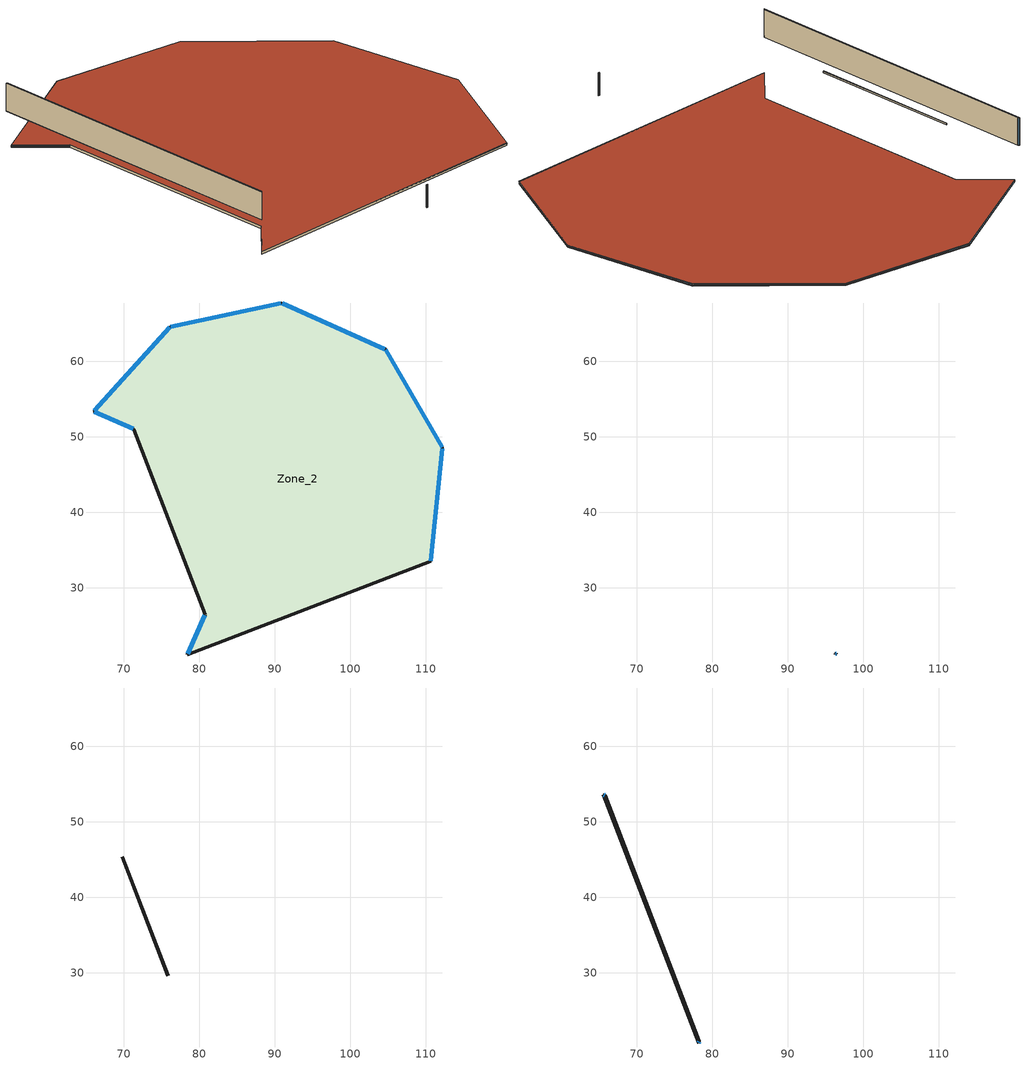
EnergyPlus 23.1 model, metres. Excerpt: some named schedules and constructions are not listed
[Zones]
Zone_2
 floor ground (Zone_2:f9UnderGroundSlabCF): 110.62,33.53 78.41,21.17 80.76,26.46 71.33,51.02 66.04,53.38 76.13,64.59 90.88,67.72 104.66,61.59 112.2,48.53 z0
 wall outside (90.1-2019 Nonresidential CZ 0 Exterior Wall (Mass)): 110.62,33.53 112.2,48.53 104.66,61.59 90.88,67.72 76.13,64.59 66.04,53.38 71.33,51.02 80.76,26.46 78.41,21.17 110.62,33.53 z0:0.25
 window (90.1-2019 Nonresidential CZ 0 Glazing (Operable)): 110.63,33.61 112.19,48.45 / 112.16,48.6 104.7,61.52 / 104.58,61.62 90.95,67.69 / 90.8,67.7 76.21,64.6 / 76.08,64.53 66.1,53.44 / 66.11,53.35 71.26,51.06 / 80.73,26.38 78.44,21.24 z0.08:0.17
 roof outside (300mmInsulation 200mmConcrete): 110.62,33.53 112.2,48.53 104.66,61.59 90.88,67.72 76.13,64.59 66.04,53.38 71.33,51.02 80.76,26.46 78.41,21.17 110.56,33.41 z0.25
Zone_3
 wall outside (90.1-2019 Nonresidential CZ 0 Exterior Wall (Mass)): 96.44,21.26 96.43,21.32 96.28,21.3 96.29,21.24 96.44,21.26 z1.45:3.93
 window (90.1-2019 Nonresidential CZ 0 Glazing (Operable)): 96.43,21.29 96.43,21.3 / 96.28,21.28 96.28,21.26 z1.47:3.91; 96.34,21.25 96.38,21.26 / 96.37,21.32 96.33,21.31 z1.5:3.88
Zone_0
 floor outside (90.1-2019 Nonresidential CZ 0 Exterior Floor (Mass)): 69.78,45.41 69.83,45.4 75.88,29.63 75.85,29.59 69.77,45.34 z3.5
 wall outside (90.1-2019 Nonresidential CZ 0 Exterior Wall (Mass)): 69.78,45.41 75.85,29.59 / 75.88,29.63 69.83,45.4 z3.5:3.65
 roof outside (300mmInsulation 200mmConcrete): 69.78,45.41 75.85,29.59 75.88,29.63 69.83,45.4 z3.65
Zone_1
 floor outside (90.1-2019 Nonresidential CZ 0 Exterior Floor (Mass)): 65.59,53.58 65.79,53.49 78.29,20.92 78.2,20.71 65.53,53.46 z4
 wall outside (90.1-2019 Nonresidential CZ 0 Exterior Wall (Mass)): 65.79,53.49 65.59,53.58 78.2,20.71 78.29,20.92 65.79,53.49 z4:7
 window (90.1-2019 Nonresidential CZ 0 Glazing (Operable)): 65.74,53.51 65.63,53.56 / 78.23,20.76 78.27,20.87 z4.05:6.95
 roof outside (300mmInsulation 200mmConcrete): 65.59,53.58 78.2,20.71 78.29,20.92 65.79,53.49 z7
[Schedule:Week:Daily]
CoolAvail_Zone_0_0; CoolAvail_Zone_1_0: 8ecb2a26-3ff3-4cf1-a93f-636dbcdc540f, b399c822-2b35-41c8-9359-269b5bb7010b, 76659e51-3fac-4940-b9c4-b982e6656c5b, 4ba7d29c-b4c0-437e-b367-c2b6201b5e01, 70fb917e-8a7d-4044-a18d-33868b0f17a0, 79dc6b95-e7f8-4f2f-abdc-ff367a693998, 143c7792-b7c2-4f70-bfb4-5c63fe20a216, 8ecb2a26-3ff3-4cf1-a93f-636dbcdc540f, 8ecb2a26-3ff3-4cf1-a93f-636dbcdc540f, 8ecb2a26-3ff3-4cf1-a93f-636dbcdc540f, 8ecb2a26-3ff3-4cf1-a93f-636dbcdc540f, 8ecb2a26-3ff3-4cf1-a93f-636dbcdc540f
CoolAvail_Zone_0_1; CoolAvail_Zone_1_1: f53e71bd-d755-44b4-8696-ad8b92af1c6d, bcedf63c-2d91-4f94-8b36-a6ce2d69d12f, d92b4f03-2663-4402-82c1-c35821367bc0, 98486c47-aa3e-4f00-b0e0-7ba5e46353bf, 7dc42308-6401-4401-8948-f1ff0cd78a31, bfc5b96b-beee-4471-83cc-7464df59ab41, 2b19e261-fb30-4066-9a35-187392fdd17b, f53e71bd-d755-44b4-8696-ad8b92af1c6d, f53e71bd-d755-44b4-8696-ad8b92af1c6d, f53e71bd-d755-44b4-8696-ad8b92af1c6d, f53e71bd-d755-44b4-8696-ad8b92af1c6d, f53e71bd-d755-44b4-8696-ad8b92af1c6d
CoolAvail_Zone_0_2; CoolAvail_Zone_1_2: 52b31b6d-f546-47d8-9dc5-30d4b2cc5ff4, 0ea9977e-4d35-439c-9f7a-2ba2be29dc5a, 7dc42308-6401-4401-8948-f1ff0cd78a31, c7017275-6b0b-47c6-aac7-b20d6c3330c9, b399c822-2b35-41c8-9359-269b5bb7010b, 57318189-216a-4952-89c5-be6dabc5c878, 8f354860-a3a2-48a6-a614-7c38dffbb50e, 52b31b6d-f546-47d8-9dc5-30d4b2cc5ff4, 52b31b6d-f546-47d8-9dc5-30d4b2cc5ff4, 52b31b6d-f546-47d8-9dc5-30d4b2cc5ff4, 52b31b6d-f546-47d8-9dc5-30d4b2cc5ff4, 52b31b6d-f546-47d8-9dc5-30d4b2cc5ff4
CoolAvail_Zone_0_3; CoolAvail_Zone_1_3: 60f42af7-1cbe-4a3b-9dc5-51e0d22d5a71, f4be01cc-e6ad-4aea-b0df-2c7439cf106e, 8bdd642f-507e-4ba5-9e50-679de93ce1b8, 52357404-c0a8-46b8-ae37-7c5e8775e482, 5baa62be-3cdf-4f3f-acaf-db0beba51666, 8ecb2a26-3ff3-4cf1-a93f-636dbcdc540f, 2ac06e16-5352-4f92-a7ab-eb16f6ac5ddb, 60f42af7-1cbe-4a3b-9dc5-51e0d22d5a71, 60f42af7-1cbe-4a3b-9dc5-51e0d22d5a71, 60f42af7-1cbe-4a3b-9dc5-51e0d22d5a71, 60f42af7-1cbe-4a3b-9dc5-51e0d22d5a71, 60f42af7-1cbe-4a3b-9dc5-51e0d22d5a71
CoolAvail_Zone_0_4; CoolAvail_Zone_1_4: 880d83a1-aab1-4a9f-8d41-5bdf49c5db96, 0210280e-596d-4581-be5c-15fe6e9eb960, 86b7c22c-e46d-4266-90cd-2c26b77010cc, a97cf229-e5d7-4889-8d93-92ad80f3c247, ead4fdce-096a-4d83-9250-a091b8de533d, f9dd0d63-dd97-4727-a2b3-fa44fc83391e, 0210280e-596d-4581-be5c-15fe6e9eb960, 880d83a1-aab1-4a9f-8d41-5bdf49c5db96, 880d83a1-aab1-4a9f-8d41-5bdf49c5db96, 880d83a1-aab1-4a9f-8d41-5bdf49c5db96, 880d83a1-aab1-4a9f-8d41-5bdf49c5db96, 880d83a1-aab1-4a9f-8d41-5bdf49c5db96
CoolAvail_Zone_0_5; CoolAvail_Zone_1_5: 6f02c73c-c59f-470d-bfd0-a41895c2433f, 198309c2-44d9-4502-9f98-b535516b4930, cca9beed-05ec-4fe5-aabd-7e12204447e3, 7430fa28-307c-4544-8519-3c6e9a795cca, 0f31d7a2-67d3-4bc0-8e18-e58f01d069bc, 4419dad9-56c9-45fa-8699-d725b3b5fc54, 02b6bd10-b87d-4fc4-9921-8110a06164b5, 6f02c73c-c59f-470d-bfd0-a41895c2433f, 6f02c73c-c59f-470d-bfd0-a41895c2433f, 6f02c73c-c59f-470d-bfd0-a41895c2433f, 6f02c73c-c59f-470d-bfd0-a41895c2433f, 6f02c73c-c59f-470d-bfd0-a41895c2433f
CoolAvail_Zone_0_6; CoolAvail_Zone_1_6: c02c5c76-0a76-4bd0-8c95-10fcbd8386a2, 947530d4-f7d1-48c3-be04-ef7d640e0ad4, 8ba19289-bf8c-4acc-85d1-b25dfe3072cd, 463512d9-f2d4-47e0-a0ec-10fdad9b093d, 1000f36a-06e6-4cd8-b0de-09dc08dff9cd, 529a4f41-768c-47be-b1c7-949073593ec3, 43da1d52-7cb6-4c4e-9bf1-5322f6f57e46, c02c5c76-0a76-4bd0-8c95-10fcbd8386a2, c02c5c76-0a76-4bd0-8c95-10fcbd8386a2, c02c5c76-0a76-4bd0-8c95-10fcbd8386a2, c02c5c76-0a76-4bd0-8c95-10fcbd8386a2, c02c5c76-0a76-4bd0-8c95-10fcbd8386a2
CoolAvail_Zone_0_7; CoolAvail_Zone_1_7: 8619ca36-b9cd-4dae-bb55-6605a413c382, 58f05665-cc3a-43b9-a077-aef0964e2f2f, 31ade142-6e1c-42c5-b04e-1c46c2e8963e, eaacb758-141c-427e-b0fd-b0f79a1faf01, d57519db-e8a6-4a68-b785-5fa9fff0f005, 54a67b52-4c58-4e09-981e-7dad075478e9, ee0a414a-8db6-49bd-9bc4-f6636ff0a52c, 8619ca36-b9cd-4dae-bb55-6605a413c382, 8619ca36-b9cd-4dae-bb55-6605a413c382, 8619ca36-b9cd-4dae-bb55-6605a413c382, 8619ca36-b9cd-4dae-bb55-6605a413c382, 8619ca36-b9cd-4dae-bb55-6605a413c382
CoolAvail_Zone_0_8; CoolAvail_Zone_1_8: 786f0655-d505-429e-9d0a-f0901172dba4, 6d19eb37-88aa-4e59-ae98-d78378c5f4d4, c27fd005-8f51-4a5d-acc2-82180becd912, 079f1141-e543-4501-8905-999e19a36cdd, 62291818-1599-4054-8af3-b0f6888ace38, b2be88d7-bb13-4d28-b69a-41a47d09d843, 63b8096c-c989-4ed2-b6ba-e0561cdfc7f0, 786f0655-d505-429e-9d0a-f0901172dba4, 786f0655-d505-429e-9d0a-f0901172dba4, 786f0655-d505-429e-9d0a-f0901172dba4, 786f0655-d505-429e-9d0a-f0901172dba4, 786f0655-d505-429e-9d0a-f0901172dba4
CoolAvail_Zone_0_9; CoolAvail_Zone_1_9: cbbb285d-5efd-4a92-b639-a578fb568ab0, 72f09a11-df40-419b-aaf9-e3f7d39e227c, 63b8096c-c989-4ed2-b6ba-e0561cdfc7f0, 4db62685-a46f-4de2-bdc0-9e32549c5a39, cf36651e-2a8f-4b35-9663-58b6e173342b, 5943b8a6-86ca-40e7-811b-91f4e9ade3f1, 25917c02-7d74-4e8f-89f4-7796537bdd64, cbbb285d-5efd-4a92-b639-a578fb568ab0, cbbb285d-5efd-4a92-b639-a578fb568ab0, cbbb285d-5efd-4a92-b639-a578fb568ab0, cbbb285d-5efd-4a92-b639-a578fb568ab0, cbbb285d-5efd-4a92-b639-a578fb568ab0
CoolAvail_Zone_0_10; CoolAvail_Zone_1_10: 05d1d326-4f8e-4f9b-8043-37fd2eafbe98, 63b8096c-c989-4ed2-b6ba-e0561cdfc7f0, fb5198e7-7fc3-4842-9efc-3c9d1a1ac53c, bf83423a-b9be-4cdb-8cf8-e4290a98bce6, dfcc0516-9e8e-4ac8-8b34-0fadbf45edb1, 204105bf-2b62-4631-91cb-06bdc38ae213, 8acac280-dbe8-4be0-ac10-f76bd10bb158, 05d1d326-4f8e-4f9b-8043-37fd2eafbe98, 05d1d326-4f8e-4f9b-8043-37fd2eafbe98, 05d1d326-4f8e-4f9b-8043-37fd2eafbe98, 05d1d326-4f8e-4f9b-8043-37fd2eafbe98, 05d1d326-4f8e-4f9b-8043-37fd2eafbe98
CoolAvail_Zone_0_11; CoolAvail_Zone_1_11: 63b8096c-c989-4ed2-b6ba-e0561cdfc7f0, d24a30de-ac4c-459f-8170-932f7e50ca7a, eeae83a1-56dd-449e-90cc-797a96253f5a, 9852b9fa-0879-4767-92b7-3df52faeccf9, 27674787-4e01-4a9c-8f68-03cc1a67f5b9, f4aec392-1a8f-4fb3-83fb-d6b0066e9ac4, 3bf71ce7-8ce1-400e-ada2-3b81700208ba, 63b8096c-c989-4ed2-b6ba-e0561cdfc7f0, 63b8096c-c989-4ed2-b6ba-e0561cdfc7f0, 63b8096c-c989-4ed2-b6ba-e0561cdfc7f0, 63b8096c-c989-4ed2-b6ba-e0561cdfc7f0, 63b8096c-c989-4ed2-b6ba-e0561cdfc7f0
CoolAvail_Zone_0_12; CoolAvail_Zone_1_12: 60a98e27-9f37-4ce7-8022-2834baaf3a13, 3f5bf1b1-a0cf-4c00-a89f-b942c9a2d321, 023feb61-4db1-4128-b3ef-d9330d542f61, 4f96fda6-a5ed-41f5-8ef9-6a4ef1dcf5a1, 536911e1-3d70-412e-b2cd-c1a0401c0876, 7d3efad4-79d4-4f94-a6b8-9b972d4b0560, b3017185-138e-48b8-983c-ecf6543ef537, 60a98e27-9f37-4ce7-8022-2834baaf3a13, 60a98e27-9f37-4ce7-8022-2834baaf3a13, 60a98e27-9f37-4ce7-8022-2834baaf3a13, 60a98e27-9f37-4ce7-8022-2834baaf3a13, 60a98e27-9f37-4ce7-8022-2834baaf3a13
CoolAvail_Zone_0_13; CoolAvail_Zone_1_13: 6324bd0c-0503-4e98-8142-b55505f82c27, ea891e52-d62f-47b1-a409-2c89d55b46a0, 2a6d46a7-ac7f-4c2c-b670-876ae65c6c9d, 748b890f-cf5c-42a3-8cb9-66ed7f2ea2eb, 58d1e117-bfc7-4431-a48f-c4c8a0af3e49, d4926abf-ddb8-40b0-a051-bdaa07f515a4, 7f210cee-6c8d-4e64-a4c9-7d7d2cb84e62, 6324bd0c-0503-4e98-8142-b55505f82c27, 6324bd0c-0503-4e98-8142-b55505f82c27, 6324bd0c-0503-4e98-8142-b55505f82c27, 6324bd0c-0503-4e98-8142-b55505f82c27, 6324bd0c-0503-4e98-8142-b55505f82c27
CoolAvail_Zone_0_14; CoolAvail_Zone_1_14: 8362c988-6891-46df-b454-b10e589c9437, 3a4346e1-9e3c-4a21-a075-53ec95232d95, dee6ed66-0297-4db8-bbc5-f4d7b3310f00, 6128a2e4-e0b8-4bcb-b4fe-83e13a53e6e4, 7a53cf97-d37a-4d7c-816b-581c8003cdc8, a90eb4ff-cdc2-48e1-9fde-195f9ee7a31e, 9d681396-031b-4486-afca-268e6e2559e7, 8362c988-6891-46df-b454-b10e589c9437, 8362c988-6891-46df-b454-b10e589c9437, 8362c988-6891-46df-b454-b10e589c9437, 8362c988-6891-46df-b454-b10e589c9437, 8362c988-6891-46df-b454-b10e589c9437
CoolAvail_Zone_0_15; CoolAvail_Zone_1_15: 894b7712-27e0-4a98-9264-34554ea000a3, 50369de9-235f-4fe1-9f23-5331cadc59e7, 1b8b92fa-8e6e-40e5-bddc-78532c357e19, d4c4f68f-95d8-4925-a1b2-5102e27bd939, 53445dcb-8b5e-40a5-b11e-68cd4582f700, c321312f-af82-4b92-8276-d7af5e4bb4d2, d6bbeb79-3417-4ed6-a762-396c3f5cc6de, 894b7712-27e0-4a98-9264-34554ea000a3, 894b7712-27e0-4a98-9264-34554ea000a3, 894b7712-27e0-4a98-9264-34554ea000a3, 894b7712-27e0-4a98-9264-34554ea000a3, 894b7712-27e0-4a98-9264-34554ea000a3
CoolAvail_Zone_0_16; CoolAvail_Zone_1_16: 631fd89c-2452-43d0-a6b9-93f111bb79fd, 8caef1f5-11c2-452c-acfd-853208c5a801, cc49442c-c657-42c8-a084-1547db9f9e73, 4c64e28d-0094-44f4-9fa3-300710e88007, cd5ecb13-d41e-4f4f-9646-50a5d22fb11c, 0aa08d16-9aa8-40aa-a153-6278b555a82b, 5e4ff5be-4356-4bd5-b1af-f152f057de31, 631fd89c-2452-43d0-a6b9-93f111bb79fd, 631fd89c-2452-43d0-a6b9-93f111bb79fd, 631fd89c-2452-43d0-a6b9-93f111bb79fd, 631fd89c-2452-43d0-a6b9-93f111bb79fd, 631fd89c-2452-43d0-a6b9-93f111bb79fd
CoolAvail_Zone_0_17; CoolAvail_Zone_1_17: 8bf89bdf-a7e5-41d7-82f0-d3c2fc17365a, f13f411c-aad6-4f55-80ef-b1cf2eba037c, 10440e29-e7ae-497e-95f3-f5cc69fe2158, 70825f18-8da8-4332-bfc3-61e7c4e8bcef, ebb8d8fd-a22c-4c5d-a91b-31ce929eb153, 6b25a50d-094c-469d-b80d-c6a8ea416ac8, 2b352f4b-e984-40d6-ae9a-2bf5f0325712, 8bf89bdf-a7e5-41d7-82f0-d3c2fc17365a, 8bf89bdf-a7e5-41d7-82f0-d3c2fc17365a, 8bf89bdf-a7e5-41d7-82f0-d3c2fc17365a, 8bf89bdf-a7e5-41d7-82f0-d3c2fc17365a, 8bf89bdf-a7e5-41d7-82f0-d3c2fc17365a
CoolAvail_Zone_0_18; CoolAvail_Zone_1_18: 1f277815-b324-4bdf-976c-63d88435b103, d38de27b-5759-4dd6-b130-8a65cc0d0b34, b0e9f9b7-4c5b-4d97-a31b-b53532c38bff, 1f277815-b324-4bdf-976c-63d88435b103, c9914130-7cfe-4e92-9420-da6ccb4db2f6, 4906e5ae-555a-4ff6-a132-27554564a622, 814b1460-05a7-4571-9f5b-5794d0246fd9, 1f277815-b324-4bdf-976c-63d88435b103, 1f277815-b324-4bdf-976c-63d88435b103, 1f277815-b324-4bdf-976c-63d88435b103, 1f277815-b324-4bdf-976c-63d88435b103, 1f277815-b324-4bdf-976c-63d88435b103
CoolAvail_Zone_0_19; CoolAvail_Zone_1_19: b0dc3d93-46ea-41f4-aa24-8a965c15ce1f, 5af2f805-82c7-43fc-8dd3-1b42b836d54b, 2e9f385f-b478-42b2-a209-0a331a2531e2, 0495d0c4-daec-40e3-9889-4ca2e40b1d25, b898e911-62eb-4985-a691-ea239a2e464c, 25c2dcdc-aabc-4973-8de1-c87c2de89162, 7cd136eb-bf5f-4108-982e-a2b3ab30cde7, b0dc3d93-46ea-41f4-aa24-8a965c15ce1f, b0dc3d93-46ea-41f4-aa24-8a965c15ce1f, b0dc3d93-46ea-41f4-aa24-8a965c15ce1f, b0dc3d93-46ea-41f4-aa24-8a965c15ce1f, b0dc3d93-46ea-41f4-aa24-8a965c15ce1f
CoolAvail_Zone_0_20; CoolAvail_Zone_1_20: 7315c269-b73a-4148-9bc9-9f9317e5b685, 23e991df-45f4-4f2b-9be5-e7b8c7b83747, b0dc3d93-46ea-41f4-aa24-8a965c15ce1f, 99a00282-6511-43f3-8b91-c92e3f13ba23, c5369cfa-7195-4d5b-bd2c-1cb4d8dc9592, 12f53f07-37a2-404b-8a28-81478e5ccb32, e4912256-f856-4b95-9ec3-b357888480df, 7315c269-b73a-4148-9bc9-9f9317e5b685, 7315c269-b73a-4148-9bc9-9f9317e5b685, 7315c269-b73a-4148-9bc9-9f9317e5b685, 7315c269-b73a-4148-9bc9-9f9317e5b685, 7315c269-b73a-4148-9bc9-9f9317e5b685
CoolAvail_Zone_0_21; CoolAvail_Zone_1_21: 441c1b87-6cea-4e2e-ba0a-bdb1020c76bb, 198309c2-44d9-4502-9f98-b535516b4930, 63a3800c-bf60-4e8d-8452-6b231187ce6f, 745d47ee-c77c-45b5-a2a7-823e7f2a4ab6, 40d50ca9-3782-4449-adfa-2f6e521f8d91, fe66b8cc-e3e2-425e-8956-1f26876aa03a, 599e50be-4555-4e09-aff9-d54fd4e0a67b, 441c1b87-6cea-4e2e-ba0a-bdb1020c76bb, 441c1b87-6cea-4e2e-ba0a-bdb1020c76bb, 441c1b87-6cea-4e2e-ba0a-bdb1020c76bb, 441c1b87-6cea-4e2e-ba0a-bdb1020c76bb, 441c1b87-6cea-4e2e-ba0a-bdb1020c76bb
CoolAvail_Zone_0_22; CoolAvail_Zone_1_22: c940b301-ee39-41e6-b2e2-1253d852ec64, 463e369d-b001-41b7-9d9f-73a952bb424d, 678007d0-2433-4829-b8fc-c79107d567ff, bd83c2fe-0c8b-4794-a646-184c2e96c114, 81a7b80a-b525-4f95-a5d1-ae813a02a8ec, ea3bd5ad-cd3a-4ebd-be58-d11099f06043, a2190c1e-c73e-4fa8-8efa-437addf6b621, c940b301-ee39-41e6-b2e2-1253d852ec64, c940b301-ee39-41e6-b2e2-1253d852ec64, c940b301-ee39-41e6-b2e2-1253d852ec64, c940b301-ee39-41e6-b2e2-1253d852ec64, c940b301-ee39-41e6-b2e2-1253d852ec64
CoolAvail_Zone_0_23; CoolAvail_Zone_1_23: e735ea68-4cca-4d67-aa8c-6265e6c148f8, 38dc4a35-5bf2-4f9c-aeb2-4f9cd783f81b, d611a459-3856-4468-9eff-61dbf3672373, 0deb313c-f5ab-430e-b7b1-378a792ea283, 5648da94-bb44-4bdf-a082-e6fcc9ac5851, 6cabc89e-e142-45f1-909b-10cda463c0a6, dae2f7ee-f59d-4f7d-b613-0dffa61537d0, e735ea68-4cca-4d67-aa8c-6265e6c148f8, e735ea68-4cca-4d67-aa8c-6265e6c148f8, e735ea68-4cca-4d67-aa8c-6265e6c148f8, e735ea68-4cca-4d67-aa8c-6265e6c148f8, e735ea68-4cca-4d67-aa8c-6265e6c148f8
CoolAvail_Zone_0_24; CoolAvail_Zone_1_24: b7d746cb-ed27-4e4b-a5ac-1b00b9f491b0, 5277de57-b44d-4d70-b99e-eb47c3a70f91, e42e5b70-d2fe-447e-970e-f0cdc623a63d, 30579b4b-82ca-41aa-9f31-39fd3669bb80, 3fb0ade6-2737-41c7-a7f6-e90010e2078c, 0e0bead8-73bc-4909-b821-2f1fb1772c7b, ecdec030-c35a-4d4d-bea6-5c57ccc5e802, b7d746cb-ed27-4e4b-a5ac-1b00b9f491b0, b7d746cb-ed27-4e4b-a5ac-1b00b9f491b0, b7d746cb-ed27-4e4b-a5ac-1b00b9f491b0, b7d746cb-ed27-4e4b-a5ac-1b00b9f491b0, b7d746cb-ed27-4e4b-a5ac-1b00b9f491b0
CoolAvail_Zone_0_25; CoolAvail_Zone_1_25: a42f650c-1e6f-4ceb-9c8a-4904966cc986, 373ac9bc-4b5c-4d3a-84bb-4366eb1b8ba7, c06272da-2d92-471a-b978-93004b6b8e93, db5a3d01-3e79-43ee-9c6f-4ef3669160c1, 33dc5af5-b6b1-4e71-9559-8877d983bca7, c4895985-52ef-4258-b2f6-aac81403b098, b914accb-2de1-4b1f-8b8c-89f42880e819, a42f650c-1e6f-4ceb-9c8a-4904966cc986, a42f650c-1e6f-4ceb-9c8a-4904966cc986, a42f650c-1e6f-4ceb-9c8a-4904966cc986, a42f650c-1e6f-4ceb-9c8a-4904966cc986, a42f650c-1e6f-4ceb-9c8a-4904966cc986
CoolAvail_Zone_0_26; CoolAvail_Zone_1_26: e1e0e316-80b2-4fa0-800b-b7edf0fbfbba, c85c386e-5ecc-48d3-9a07-70ef81df425e, 9a771ad4-5058-478f-8b7d-a8fae7a781a4, 5758085d-7d96-424d-b059-94531d79211d, c5915a63-edce-4d60-aa14-cd28b8d5091b, d8e7df54-e833-4ca1-940a-a0ae8284e647, 8e7f9f1d-fab0-4723-a8c6-7d0a57d78508, e1e0e316-80b2-4fa0-800b-b7edf0fbfbba, e1e0e316-80b2-4fa0-800b-b7edf0fbfbba, e1e0e316-80b2-4fa0-800b-b7edf0fbfbba, e1e0e316-80b2-4fa0-800b-b7edf0fbfbba, e1e0e316-80b2-4fa0-800b-b7edf0fbfbba
CoolAvail_Zone_0_27; CoolAvail_Zone_1_27: 313de061-496a-4730-ba9a-d02a3dd9e7f1, 91d2dc90-b64d-46f3-9b10-9044b95a7f60, 205f0c1c-9f44-4718-9d0e-a74d7f9e5f27, 253cf745-012e-42b9-928b-f8b3d6fbe36e, a8181454-5dce-40d7-82a9-af08e766234e, 8c956232-e4dc-49d7-b8d0-f074548a07a7, 7b4b3315-ee8b-43b6-a6e5-e2317d7b3efe, 313de061-496a-4730-ba9a-d02a3dd9e7f1, 313de061-496a-4730-ba9a-d02a3dd9e7f1, 313de061-496a-4730-ba9a-d02a3dd9e7f1, 313de061-496a-4730-ba9a-d02a3dd9e7f1, 313de061-496a-4730-ba9a-d02a3dd9e7f1
CoolAvail_Zone_0_28; CoolAvail_Zone_1_28: 962ebe7c-a4ba-4b78-b434-09c9adb6f13c, 5410385c-bf57-4a41-a144-61d240d238fa, d2eab641-6d35-4860-afce-fcaf39027106, 1ed1afb1-6599-4ffa-8dc8-04a0d64c6f64, 70825f18-8da8-4332-bfc3-61e7c4e8bcef, 2f0bb8dd-db4a-4c77-97dc-5f9471df7fe4, 441c1b87-6cea-4e2e-ba0a-bdb1020c76bb, 962ebe7c-a4ba-4b78-b434-09c9adb6f13c, 962ebe7c-a4ba-4b78-b434-09c9adb6f13c, 962ebe7c-a4ba-4b78-b434-09c9adb6f13c, 962ebe7c-a4ba-4b78-b434-09c9adb6f13c, 962ebe7c-a4ba-4b78-b434-09c9adb6f13c
CoolAvail_Zone_0_29; CoolAvail_Zone_1_29: a8ac26c4-dba3-4abb-8b33-a8e5e5b03454, 7be78479-ff11-426d-8e18-eaeb6675221b, 3aa50b60-50ab-4218-b88f-b89037687485, 729573d7-71c6-42c8-85f7-d8f8c66a5f79, 70825f18-8da8-4332-bfc3-61e7c4e8bcef, 70825f18-8da8-4332-bfc3-61e7c4e8bcef, 55ffbee4-36a9-40ee-b144-f3d2a00a9fde, a8ac26c4-dba3-4abb-8b33-a8e5e5b03454, a8ac26c4-dba3-4abb-8b33-a8e5e5b03454, a8ac26c4-dba3-4abb-8b33-a8e5e5b03454, a8ac26c4-dba3-4abb-8b33-a8e5e5b03454, a8ac26c4-dba3-4abb-8b33-a8e5e5b03454
CoolAvail_Zone_0_30; CoolAvail_Zone_1_30: e1a53635-60b4-4e36-80af-d065e693d477, 63b8096c-c989-4ed2-b6ba-e0561cdfc7f0, 9a3a935a-9c1c-4528-8cc8-2667def32f9a, d1732a7a-fb4b-42c6-878c-2b35c6f4980d, 0a69de83-bd5d-4a74-8246-13b15a4b0cfb, 6abc8a6d-c662-4788-b6b7-6a6616f811e2, c28d1bba-9465-4f9c-b296-44268426ea0f, e1a53635-60b4-4e36-80af-d065e693d477, e1a53635-60b4-4e36-80af-d065e693d477, e1a53635-60b4-4e36-80af-d065e693d477, e1a53635-60b4-4e36-80af-d065e693d477, e1a53635-60b4-4e36-80af-d065e693d477
CoolAvail_Zone_0_31; CoolAvail_Zone_1_31: 67d71b99-c821-4acc-bc7a-bc6246bd0e2b, 99a00282-6511-43f3-8b91-c92e3f13ba23, 3aa50b60-50ab-4218-b88f-b89037687485, 71c97cb7-e273-40b2-9e1c-144dbd923768, 21affc29-7ab3-41b3-b42e-2d37b08c8da9, 5d1ae596-6fe0-462f-a339-2f0c49455dfd, 69811291-cee2-42bd-b3bd-5b3a234062bc, 67d71b99-c821-4acc-bc7a-bc6246bd0e2b, 67d71b99-c821-4acc-bc7a-bc6246bd0e2b, 67d71b99-c821-4acc-bc7a-bc6246bd0e2b, 67d71b99-c821-4acc-bc7a-bc6246bd0e2b, 67d71b99-c821-4acc-bc7a-bc6246bd0e2b
CoolAvail_Zone_0_32; CoolAvail_Zone_1_32: cc943845-d0fe-46b2-8c5d-c7e3a76ff0d2, fa30e01b-d4d0-4bb7-a377-3024abf91a56, da9e7bd8-a89b-4064-94f5-0efb33491ba0, 0a3895de-69a7-4514-9b67-42fa552cac32, 81a00060-12b1-415b-b1f9-0f7ce80d72ed, 2a7a2b98-608b-4690-b69a-f2c2f149ff63, 9f186de5-a8dc-4650-805f-9b0edc247df3, cc943845-d0fe-46b2-8c5d-c7e3a76ff0d2, cc943845-d0fe-46b2-8c5d-c7e3a76ff0d2, cc943845-d0fe-46b2-8c5d-c7e3a76ff0d2, cc943845-d0fe-46b2-8c5d-c7e3a76ff0d2, cc943845-d0fe-46b2-8c5d-c7e3a76ff0d2
CoolAvail_Zone_0_33; CoolAvail_Zone_1_33: 97e73292-5a45-4099-82d8-824e58995640, 401532a3-8b7c-4704-8aef-dcceb36d64ad, 5cb7395c-fcef-4571-a543-5b796eb39944, 9ce8e33e-d735-48db-924c-0174fc76069a, 5e2c68a2-6f1b-423d-bbf2-5cef8123ea5a, 63a3800c-bf60-4e8d-8452-6b231187ce6f, 0621227c-66cc-45e5-aece-b37653807551, 97e73292-5a45-4099-82d8-824e58995640, 97e73292-5a45-4099-82d8-824e58995640, 97e73292-5a45-4099-82d8-824e58995640, 97e73292-5a45-4099-82d8-824e58995640, 97e73292-5a45-4099-82d8-824e58995640
CoolAvail_Zone_0_34; CoolAvail_Zone_1_34: ff3acdec-37f2-45c6-85fd-2ff265618324, 0b8b4870-b335-4004-9302-43ab00e85f77, f5cff9c3-9cb6-4d21-b0a2-521715a778e0, fb360f1d-1823-45a2-bec9-4da86d11935a, da625b02-a9c4-459f-a18f-62084f959522, 3e43f765-ece3-4354-b36b-4d738d818671, 68f0d907-c38a-41d8-af41-5f4412cd3a2c, ff3acdec-37f2-45c6-85fd-2ff265618324, ff3acdec-37f2-45c6-85fd-2ff265618324, ff3acdec-37f2-45c6-85fd-2ff265618324, ff3acdec-37f2-45c6-85fd-2ff265618324, ff3acdec-37f2-45c6-85fd-2ff265618324
CoolAvail_Zone_0_35; CoolAvail_Zone_1_35: f04d1e02-34c5-4b4c-bbac-031785cbb3be, 7ae5b10f-e66a-47a6-8b98-97e29cedfe1a, f53e71bd-d755-44b4-8696-ad8b92af1c6d, 4f76f4fb-25f6-4c94-b8da-23bdc58b9d97, 43da1d52-7cb6-4c4e-9bf1-5322f6f57e46, f2fe324c-73c1-44bd-a33f-47fdb0fb5570, 2ff54544-6c3b-4cd7-9579-59e01e9f9fc0, f04d1e02-34c5-4b4c-bbac-031785cbb3be, f04d1e02-34c5-4b4c-bbac-031785cbb3be, f04d1e02-34c5-4b4c-bbac-031785cbb3be, f04d1e02-34c5-4b4c-bbac-031785cbb3be, f04d1e02-34c5-4b4c-bbac-031785cbb3be
CoolAvail_Zone_0_36; CoolAvail_Zone_1_36: 524e99be-5b03-43ee-a7de-44d49b4768ec, 7315c269-b73a-4148-9bc9-9f9317e5b685, dc9078a6-2e07-4c31-8f71-e30944197cc5, ee4cd676-8d7b-436b-a3a8-fa33b34f4938, e22271ff-212b-4592-8e84-b178b208ff7e, f068b3fe-246b-44cd-ab99-797ca46f9e7b, c06272da-2d92-471a-b978-93004b6b8e93, 524e99be-5b03-43ee-a7de-44d49b4768ec, 524e99be-5b03-43ee-a7de-44d49b4768ec, 524e99be-5b03-43ee-a7de-44d49b4768ec, 524e99be-5b03-43ee-a7de-44d49b4768ec, 524e99be-5b03-43ee-a7de-44d49b4768ec
CoolAvail_Zone_0_37; CoolAvail_Zone_1_37: 70825f18-8da8-4332-bfc3-61e7c4e8bcef, e91941c5-07a0-45e3-b790-2450eaf5c88c, 76d8651e-de21-427d-b835-3f72a3de0f45, cb262c82-55de-4443-9809-e9ed129f0490, 8f28c6b0-7a7e-4a13-a6bf-cc2100a18865, b399c822-2b35-41c8-9359-269b5bb7010b, d0d24e36-0486-49b2-8aa7-9b4a3e8193f1, 70825f18-8da8-4332-bfc3-61e7c4e8bcef, 70825f18-8da8-4332-bfc3-61e7c4e8bcef, 70825f18-8da8-4332-bfc3-61e7c4e8bcef, 70825f18-8da8-4332-bfc3-61e7c4e8bcef, 70825f18-8da8-4332-bfc3-61e7c4e8bcef
CoolAvail_Zone_0_38; CoolAvail_Zone_1_38: 92692186-2f7f-4d47-890e-6b92332f1f8b, adbe388b-5265-4435-8fb8-9c1409357593, 524e99be-5b03-43ee-a7de-44d49b4768ec, b7d54bdb-6fd5-4be0-81e5-f27381500a62, 929197b3-745d-4a7f-b3dd-b51471b3c15e, 66f1f53c-8ac4-4087-b2ab-c92052b2bb0e, 012405a5-b53c-4477-8b05-fd745fe6442c, 92692186-2f7f-4d47-890e-6b92332f1f8b, 92692186-2f7f-4d47-890e-6b92332f1f8b, 92692186-2f7f-4d47-890e-6b92332f1f8b, 92692186-2f7f-4d47-890e-6b92332f1f8b, 92692186-2f7f-4d47-890e-6b92332f1f8b
CoolAvail_Zone_0_39; CoolAvail_Zone_1_39: e875c2c1-33eb-4340-bac8-a56c702561a6, 17c84cb2-c399-4a9a-8634-239cc3e22d39, 38ba1d42-4031-4eeb-83e0-3573a33b264c, 76399463-018d-48cb-9062-cbabc5357765, 4d96ae34-a9eb-4f39-ab75-0a0641c9e9d9, f68b3fb3-0a50-4257-b3a4-2aa5638a6c26, 70825f18-8da8-4332-bfc3-61e7c4e8bcef, e875c2c1-33eb-4340-bac8-a56c702561a6, e875c2c1-33eb-4340-bac8-a56c702561a6, e875c2c1-33eb-4340-bac8-a56c702561a6, e875c2c1-33eb-4340-bac8-a56c702561a6, e875c2c1-33eb-4340-bac8-a56c702561a6
CoolAvail_Zone_0_40; CoolAvail_Zone_1_40: 729573d7-71c6-42c8-85f7-d8f8c66a5f79, 33c2fc03-03cb-478d-8977-c07d333add81, f18a85af-238c-4b20-a0c4-13b0550cfc4d, 5f8b2cdf-1494-4ebc-83ec-6081a9e8d121, f79cb550-feb6-4479-8f34-08a952cc3020, 029c0c60-348a-4398-b7cb-0039879f5b0a, df680b18-d2be-4927-9691-c3d6fa0828a0, 729573d7-71c6-42c8-85f7-d8f8c66a5f79, 729573d7-71c6-42c8-85f7-d8f8c66a5f79, 729573d7-71c6-42c8-85f7-d8f8c66a5f79, 729573d7-71c6-42c8-85f7-d8f8c66a5f79, 729573d7-71c6-42c8-85f7-d8f8c66a5f79
CoolAvail_Zone_0_41; CoolAvail_Zone_1_41: 290182e4-68d6-4a4b-b00e-7052e87edb71, 423a57e6-67cb-43aa-9bc5-75339efd9b68, ce864e3c-a789-4391-997a-7b8d331ae3b5, c3a0d53d-5b1b-461d-b35c-36ea7dfdfa06, 1cf9d5d0-e01f-4b62-b737-a25d9e5950db, af0615d9-d202-40b1-9b89-4090d86302e1, c6447eec-3a58-4f37-8906-a21e231ef2c3, 290182e4-68d6-4a4b-b00e-7052e87edb71, 290182e4-68d6-4a4b-b00e-7052e87edb71, 290182e4-68d6-4a4b-b00e-7052e87edb71, 290182e4-68d6-4a4b-b00e-7052e87edb71, 290182e4-68d6-4a4b-b00e-7052e87edb71
CoolAvail_Zone_0_42; CoolAvail_Zone_1_42: faffb24f-30e2-4082-bf1a-b9cf3b0624f0, f7426cb6-5e14-4a87-8614-6193fd1f26c7, 95b07865-250e-4d42-bd75-f7c29cb04c75, a93670e1-612f-40aa-b1d6-57e1b49ab159, 3816190b-fb87-4db3-b7a4-245fadef04b7, 3c5e134f-e485-4f62-b171-e24513e50e91, f62859df-728a-4610-a99e-01ac8130418d, faffb24f-30e2-4082-bf1a-b9cf3b0624f0, faffb24f-30e2-4082-bf1a-b9cf3b0624f0, faffb24f-30e2-4082-bf1a-b9cf3b0624f0, faffb24f-30e2-4082-bf1a-b9cf3b0624f0, faffb24f-30e2-4082-bf1a-b9cf3b0624f0
CoolAvail_Zone_0_43; CoolAvail_Zone_1_43: 5a3c6661-a333-42d6-b0d7-29f69606541b, abe93fb1-ed84-450c-9a2c-cf57605837b7, 2fe5a8a2-e6a3-40d4-914c-bfccdf285b50, ef2d0706-9c20-4c88-99e1-a95dd35bcc12, a946dff7-b527-43cb-b0c9-4201fb89c084, 605b4103-465c-42a6-953f-f3eb62e5f47d, e6760a35-8cc3-48bd-b8bb-57fa78c38ade, 5a3c6661-a333-42d6-b0d7-29f69606541b, 5a3c6661-a333-42d6-b0d7-29f69606541b, 5a3c6661-a333-42d6-b0d7-29f69606541b, 5a3c6661-a333-42d6-b0d7-29f69606541b, 5a3c6661-a333-42d6-b0d7-29f69606541b
CoolAvail_Zone_0_44; CoolAvail_Zone_1_44: f173482a-a385-42b7-ad15-f5ccdc01c150, d7b48fce-3c67-4916-81ea-7ac9c75cc52f, 3d7a62b3-9486-419e-aeda-0af0b3e7cea8, 92e7d265-78d5-46a2-bc65-9801fdca2dc1, dde987ef-9efa-4d26-81ae-43e1800f5d77, cfc57363-e6de-41f1-8fdb-480f123920e9, c1d14a0c-6b72-4cd9-845d-1ee67bf4291a, f173482a-a385-42b7-ad15-f5ccdc01c150, f173482a-a385-42b7-ad15-f5ccdc01c150, f173482a-a385-42b7-ad15-f5ccdc01c150, f173482a-a385-42b7-ad15-f5ccdc01c150, f173482a-a385-42b7-ad15-f5ccdc01c150
CoolAvail_Zone_0_45; CoolAvail_Zone_1_45: 181ea847-d0de-423a-abf4-fb0490819151, 63b8096c-c989-4ed2-b6ba-e0561cdfc7f0, 43d6fa5a-dd79-47b1-b502-a4c22b988c45, 00ae2bac-767f-4cb2-b48c-2879ed9d14a3, 38ba1d42-4031-4eeb-83e0-3573a33b264c, e85306c3-c536-4f2d-a4a0-d5ec66197726, 181ea847-d0de-423a-abf4-fb0490819151, 181ea847-d0de-423a-abf4-fb0490819151, 181ea847-d0de-423a-abf4-fb0490819151, 181ea847-d0de-423a-abf4-fb0490819151, 181ea847-d0de-423a-abf4-fb0490819151, 181ea847-d0de-423a-abf4-fb0490819151
CoolAvail_Zone_0_46; CoolAvail_Zone_1_46: 739ec7ec-4bc1-42b0-a918-989bfb21b101, f7426cb6-5e14-4a87-8614-6193fd1f26c7, 71392f6a-5dee-442b-8172-5635fb8a4c01, 90942d99-65ae-4ba7-b70a-98df309208e8, 91164fd0-b3ff-4f98-aa20-af2acce977ad, 03da1163-d572-4a78-a84f-729ea8fe82d9, d0882e66-2692-4ff9-b758-98cc1d9c5b9b, 739ec7ec-4bc1-42b0-a918-989bfb21b101, 739ec7ec-4bc1-42b0-a918-989bfb21b101, 739ec7ec-4bc1-42b0-a918-989bfb21b101, 739ec7ec-4bc1-42b0-a918-989bfb21b101, 739ec7ec-4bc1-42b0-a918-989bfb21b101
CoolAvail_Zone_0_47; CoolAvail_Zone_1_47: 5566fbef-4d73-48ca-9f40-3ec1b5a72e10, 4f7a6507-690e-4bcb-94a9-3a9b44bc0920, 5e4f0f79-e0cc-4813-bf6a-406255feb666, 58501592-fb72-4966-adfa-d7013ecdc06d, fc049c40-90fe-4d66-80ea-19a751c3d522, e7c8b772-da3f-4bc5-81c8-dda3bdb91be2, 18bdfb9b-b7b3-45e3-8d93-77785f45fa99, 5566fbef-4d73-48ca-9f40-3ec1b5a72e10, 5566fbef-4d73-48ca-9f40-3ec1b5a72e10, 5566fbef-4d73-48ca-9f40-3ec1b5a72e10, 5566fbef-4d73-48ca-9f40-3ec1b5a72e10, 5566fbef-4d73-48ca-9f40-3ec1b5a72e10
CoolAvail_Zone_0_48; CoolAvail_Zone_1_48: b06ec4cd-43dd-488c-bc95-c74ecea6d3b6, c260d8fb-5925-4963-a4eb-2edc12838b0b, 70f4e378-d05c-4dab-9667-142988e4f722, e8eab466-2624-41fb-8b0c-4664f74cbad2, b08382f8-313c-4907-b22a-d3ef89dbbf5c, e8a97a13-e9a6-4d8a-a8ab-fcbb9cc4c298, f6b3243c-2d84-46d5-9796-9a5ddf19fee4, b06ec4cd-43dd-488c-bc95-c74ecea6d3b6, b06ec4cd-43dd-488c-bc95-c74ecea6d3b6, b06ec4cd-43dd-488c-bc95-c74ecea6d3b6, b06ec4cd-43dd-488c-bc95-c74ecea6d3b6, b06ec4cd-43dd-488c-bc95-c74ecea6d3b6
CoolAvail_Zone_0_49; CoolAvail_Zone_1_49: ccc1119f-6cab-4e5f-abcf-c8a57137b586, 747e64b5-3277-4deb-934e-619e16aec101, 86db980e-2567-4c6d-ae33-e71eae0df497, 9fc00d31-82bc-4145-96ae-a324d2d4ed51, fb244a17-40ff-4b78-91ff-975e53426f3a, 698c8480-a123-424b-9255-c1be9698df34, 173d5ee8-f15e-4ba2-a6ff-5900d6aee6d9, ccc1119f-6cab-4e5f-abcf-c8a57137b586, ccc1119f-6cab-4e5f-abcf-c8a57137b586, ccc1119f-6cab-4e5f-abcf-c8a57137b586, ccc1119f-6cab-4e5f-abcf-c8a57137b586, ccc1119f-6cab-4e5f-abcf-c8a57137b586
CoolAvail_Zone_0_50; CoolAvail_Zone_1_50: 2e0d2c61-e113-4a01-bb40-a345935b6e79, f18a85af-238c-4b20-a0c4-13b0550cfc4d, 7ec5b542-a887-442b-b8ce-184d2c2f0b51, b04acb9c-f109-44fd-be02-8a185fb62990, e169b902-6cab-4e49-a51e-5d7198b16a8a, 8ddefea3-1229-4ff8-b10f-e600afa0ae3f, 2aee5d48-d086-401c-a08c-6c7f065cf294, 2e0d2c61-e113-4a01-bb40-a345935b6e79, 2e0d2c61-e113-4a01-bb40-a345935b6e79, 2e0d2c61-e113-4a01-bb40-a345935b6e79, 2e0d2c61-e113-4a01-bb40-a345935b6e79, 2e0d2c61-e113-4a01-bb40-a345935b6e79
CoolAvail_Zone_0_51; CoolAvail_Zone_1_51: 3036f64c-65a6-4a0b-bfdd-eebf5f0624ba, d6353c2f-821b-4902-acc7-81d2d602c538, 120b24bb-0edf-411b-a657-c0eaacc17488, 4166575c-d4b6-49da-9164-6aa194fecd2f, 37011906-ee00-41e3-b5bc-c35b520f8c8b, 4fbf929c-7184-4de0-bcf3-c4286f14e9fa, 5d1ae596-6fe0-462f-a339-2f0c49455dfd, 3036f64c-65a6-4a0b-bfdd-eebf5f0624ba, 3036f64c-65a6-4a0b-bfdd-eebf5f0624ba, 3036f64c-65a6-4a0b-bfdd-eebf5f0624ba, 3036f64c-65a6-4a0b-bfdd-eebf5f0624ba, 3036f64c-65a6-4a0b-bfdd-eebf5f0624ba
CoolAvail_Zone_0_52; CoolAvail_Zone_1_52: 72818214-ef4c-42ba-9fd9-47df546f0ad2, 72818214-ef4c-42ba-9fd9-47df546f0ad2, 72818214-ef4c-42ba-9fd9-47df546f0ad2, 72818214-ef4c-42ba-9fd9-47df546f0ad2, 72818214-ef4c-42ba-9fd9-47df546f0ad2, 72818214-ef4c-42ba-9fd9-47df546f0ad2, 72818214-ef4c-42ba-9fd9-47df546f0ad2, 72818214-ef4c-42ba-9fd9-47df546f0ad2, 72818214-ef4c-42ba-9fd9-47df546f0ad2, 72818214-ef4c-42ba-9fd9-47df546f0ad2, 72818214-ef4c-42ba-9fd9-47df546f0ad2, 72818214-ef4c-42ba-9fd9-47df546f0ad2
NatVentAvail_Zone_1_34: 2807d496-954e-4337-bfe6-79e4d31dbb87, 16518516-85db-42a5-81d2-04ea456752e9, 947530d4-f7d1-48c3-be04-ef7d640e0ad4, e1ec59bc-a91e-4c44-8320-7537cfa380e8, 870f58ae-da1c-4714-9e4b-1a830a58ddb7, 7fea60b3-e570-48b6-bf14-12b0f79ab467, 2aa051d3-be7f-438e-a4b4-2c965cc6efac, 2807d496-954e-4337-bfe6-79e4d31dbb87, 2807d496-954e-4337-bfe6-79e4d31dbb87, 2807d496-954e-4337-bfe6-79e4d31dbb87, 2807d496-954e-4337-bfe6-79e4d31dbb87, 2807d496-954e-4337-bfe6-79e4d31dbb87
NatVentAvail_Zone_1_35: e7fb2202-7e13-4cb9-b210-4f1f1350aeef, 87f279f3-498d-4bae-828d-a55556114597, 80639a06-5a60-45d1-afe1-75fcade8a0e7, 6093e416-dc8d-4551-9cd2-b8e74cd56ef0, 7f9d87a3-894d-43d8-9202-93be4400e511, a3a43996-9e6c-45dd-889c-1463ad1369e7, cf4eb19c-0387-4cab-888c-f7874c562ff1, e7fb2202-7e13-4cb9-b210-4f1f1350aeef, e7fb2202-7e13-4cb9-b210-4f1f1350aeef, e7fb2202-7e13-4cb9-b210-4f1f1350aeef, e7fb2202-7e13-4cb9-b210-4f1f1350aeef, e7fb2202-7e13-4cb9-b210-4f1f1350aeef
NatVentAvail_Zone_1_36: a60714c0-bc66-4982-be7c-b44f6162c13b, 13553a2f-d9d2-4240-a385-b7af260cb900, 9bbea186-68b1-43f0-9075-8250debf56bc, 999fe757-94b8-41ec-a65a-706ed332f113, 1e5b0b87-3a4c-4c0f-b1ca-1b455ed2fdcf, 2838bd8f-650f-40ce-b79a-2742a79e48f8, 181ea847-d0de-423a-abf4-fb0490819151, a60714c0-bc66-4982-be7c-b44f6162c13b, a60714c0-bc66-4982-be7c-b44f6162c13b, a60714c0-bc66-4982-be7c-b44f6162c13b, a60714c0-bc66-4982-be7c-b44f6162c13b, a60714c0-bc66-4982-be7c-b44f6162c13b
NatVentAvail_Zone_1_37: 4e19a0c0-c075-47d0-a4f0-2fbccc61bd60, 0fe3316c-64bf-40ca-892e-9ef52820d32b, 54f53655-c07b-44e7-9520-d7ef431c63f4, 2da8922f-ebaf-4025-8cd4-cda2387dc7e7, 6d895592-ffb5-4377-8dc0-71f9c4ff16c2, b83bdd8b-d4d8-44d2-9abb-3ad7ae13d9f2, 9480930c-6d36-474c-b56c-470601e5c0ba, 4e19a0c0-c075-47d0-a4f0-2fbccc61bd60, 4e19a0c0-c075-47d0-a4f0-2fbccc61bd60, 4e19a0c0-c075-47d0-a4f0-2fbccc61bd60, 4e19a0c0-c075-47d0-a4f0-2fbccc61bd60, 4e19a0c0-c075-47d0-a4f0-2fbccc61bd60
NatVentAvail_Zone_1_38: 4513bea4-642d-4657-83ba-db1501d85a6a, 86300189-e60e-42c5-8c03-9c2ee5e1047b, a60714c0-bc66-4982-be7c-b44f6162c13b, 5aed20e5-10de-4351-8626-bfc23acf5d2c, a491a18e-daed-4593-80a1-a6ebd109ae22, 5b5343fb-2244-42a9-8d6f-dd1c610548bc, 7374a30b-8387-4797-a115-14fe96ec92fc, 4513bea4-642d-4657-83ba-db1501d85a6a, 4513bea4-642d-4657-83ba-db1501d85a6a, 4513bea4-642d-4657-83ba-db1501d85a6a, 4513bea4-642d-4657-83ba-db1501d85a6a, 4513bea4-642d-4657-83ba-db1501d85a6a
NatVentAvail_Zone_1_39: 38ba1d42-4031-4eeb-83e0-3573a33b264c, 15357dfa-cf55-4462-a394-85295693fc49, e875c2c1-33eb-4340-bac8-a56c702561a6, cf349286-8269-4920-9554-5c0cecd5e260, 4dfe4846-ec1a-4d31-b385-824ef0c070cb, a874b25b-84f1-4714-bf80-b2fc2e715d48, 4e19a0c0-c075-47d0-a4f0-2fbccc61bd60, 38ba1d42-4031-4eeb-83e0-3573a33b264c, 38ba1d42-4031-4eeb-83e0-3573a33b264c, 38ba1d42-4031-4eeb-83e0-3573a33b264c, 38ba1d42-4031-4eeb-83e0-3573a33b264c, 38ba1d42-4031-4eeb-83e0-3573a33b264c
NatVentAvail_Zone_1_40: 4b4fbff2-dd7b-4873-bd45-f50a8e55e60d, cfd09aaf-5361-41bf-8eed-df6e4ce1c515, 3d855e19-11bf-4679-abc2-1cb88bd14720, a2470afd-e00b-4fda-969f-8b0d5fc1069a, 92639d55-c749-46a7-9e75-90c57186482b, fe54d37a-730c-426f-8b78-6ef87416fff9, 626625d1-577f-4e7c-8ba9-c37f01487d2a, 4b4fbff2-dd7b-4873-bd45-f50a8e55e60d, 4b4fbff2-dd7b-4873-bd45-f50a8e55e60d, 4b4fbff2-dd7b-4873-bd45-f50a8e55e60d, 4b4fbff2-dd7b-4873-bd45-f50a8e55e60d, 4b4fbff2-dd7b-4873-bd45-f50a8e55e60d
NatVentAvail_Zone_1_41: 05ea7291-87a6-4c04-a1b7-85c48d7cedff, 3321b487-51cd-4cd9-bc06-6a4f5b7c4686, acaa8bec-3f70-46bd-a64c-3ecebcf4a2c2, a8b81643-7d83-4f1b-9ffe-331fa949a344, 939cb992-dd8b-42f4-99d1-fa34a1a1ddad, 1db93369-3a54-40ce-b6e7-0235aab51960, a8a7dee8-cf9e-4063-8f56-9ceeb726a1fc, 05ea7291-87a6-4c04-a1b7-85c48d7cedff, 05ea7291-87a6-4c04-a1b7-85c48d7cedff, 05ea7291-87a6-4c04-a1b7-85c48d7cedff, 05ea7291-87a6-4c04-a1b7-85c48d7cedff, 05ea7291-87a6-4c04-a1b7-85c48d7cedff
NatVentAvail_Zone_1_42: 83c110d6-2063-4faf-8b42-f040a3744d32, eb6f06d1-8616-4480-9f55-a0cf3c287bd3, 68856026-9993-4fcd-aef0-392a71c5bd76, cf1db2ee-98f2-4a37-b909-7a3891703a43, 78221817-f0a3-403e-a69f-63437c92a513, e05df610-150a-4806-b758-cf99584aa318, 2dd1a4cd-f700-4ac1-9b85-3b35eb2d2180, 83c110d6-2063-4faf-8b42-f040a3744d32, 83c110d6-2063-4faf-8b42-f040a3744d32, 83c110d6-2063-4faf-8b42-f040a3744d32, 83c110d6-2063-4faf-8b42-f040a3744d32, 83c110d6-2063-4faf-8b42-f040a3744d32
NatVentAvail_Zone_1_43: 523dd4e4-3a4c-47df-be00-148fa2e7a26b, 745d47ee-c77c-45b5-a2a7-823e7f2a4ab6, 0f1382ef-c9ab-4e8a-895a-5dd80bbdfa8a, 13591d85-12c9-4102-ba4c-63ffec44c6b5, 808d9aba-5070-48e5-926a-750630c4cd00, 6ed2cf53-7608-4045-ace4-feac9add2c9a, e3fac194-d984-45e6-a362-582b45474395, 523dd4e4-3a4c-47df-be00-148fa2e7a26b, 523dd4e4-3a4c-47df-be00-148fa2e7a26b, 523dd4e4-3a4c-47df-be00-148fa2e7a26b, 523dd4e4-3a4c-47df-be00-148fa2e7a26b, 523dd4e4-3a4c-47df-be00-148fa2e7a26b
NatVentAvail_Zone_1_44: 5a5594fa-c9d7-4a80-9f7b-9a4ef94c6f43, 880a1c89-6d19-42bf-adfc-88e9ba65ae32, 26bc7716-2c11-4c9b-8462-33139cafb639, 5c0511e7-f5c6-462d-beaa-6a783a171157, 3a87f7a0-5ae7-4b9e-9699-fd28ec534d45, 2c1a3d28-b7eb-41d0-8d08-78f17630f506, 6507717e-6d41-4ee0-9870-092f9290374f, 5a5594fa-c9d7-4a80-9f7b-9a4ef94c6f43, 5a5594fa-c9d7-4a80-9f7b-9a4ef94c6f43, 5a5594fa-c9d7-4a80-9f7b-9a4ef94c6f43, 5a5594fa-c9d7-4a80-9f7b-9a4ef94c6f43, 5a5594fa-c9d7-4a80-9f7b-9a4ef94c6f43
NatVentAvail_Zone_1_45: c06272da-2d92-471a-b978-93004b6b8e93, 53662cc7-27a7-42d5-94a4-ad642c79c505, 86a912b1-4f6e-43e6-9498-ba276491124c, 10687e84-28f3-4cae-8c75-bb25eadc8882, e875c2c1-33eb-4340-bac8-a56c702561a6, 9d0a4ff1-ef25-426e-99bf-cacbd0abdb80, c06272da-2d92-471a-b978-93004b6b8e93, c06272da-2d92-471a-b978-93004b6b8e93, c06272da-2d92-471a-b978-93004b6b8e93, c06272da-2d92-471a-b978-93004b6b8e93, c06272da-2d92-471a-b978-93004b6b8e93, c06272da-2d92-471a-b978-93004b6b8e93
NatVentAvail_Zone_1_46: ea3bd5ad-cd3a-4ebd-be58-d11099f06043, eb6f06d1-8616-4480-9f55-a0cf3c287bd3, 07c9a2a9-dbb6-40b1-ba65-c3c959ba2254, 77f47b92-c6cc-4eef-ac5a-a85415b8b1f3, c940b301-ee39-41e6-b2e2-1253d852ec64, 2d806c14-7a6a-436a-85f5-9000bf7e1abd, d8b66416-e599-4c10-b567-766a0e4f2950, ea3bd5ad-cd3a-4ebd-be58-d11099f06043, ea3bd5ad-cd3a-4ebd-be58-d11099f06043, ea3bd5ad-cd3a-4ebd-be58-d11099f06043, ea3bd5ad-cd3a-4ebd-be58-d11099f06043, ea3bd5ad-cd3a-4ebd-be58-d11099f06043
NatVentAvail_Zone_1_47: e50a870a-c8be-4f89-8f0a-f1c347dccbda, 8d10e6c9-be29-409f-8771-ae3d9b14440d, 2feaee61-6e93-4ecb-9968-a664481d9a76, 4443b30c-4b18-41c7-804e-2db69f28cfae, 84f2e31b-4e5a-49b1-90a9-326ad77e0ca6, e8221ddd-c23c-4485-bc22-339011d4017a, ff7abb2f-0587-45a0-81a1-63a1870091e1, e50a870a-c8be-4f89-8f0a-f1c347dccbda, e50a870a-c8be-4f89-8f0a-f1c347dccbda, e50a870a-c8be-4f89-8f0a-f1c347dccbda, e50a870a-c8be-4f89-8f0a-f1c347dccbda, e50a870a-c8be-4f89-8f0a-f1c347dccbda
NatVentAvail_Zone_1_48: 3005f14e-fa01-46e1-b5cb-cb47382cc440, dc790d6b-6577-472a-950d-858f67f7cd44, 6e2d9057-fc7b-4033-825f-efbb8110e872, 510a941a-650a-4833-b016-c3bf8e9780f4, 7053dccb-ed50-4d0b-9a8b-0623280778c4, 352b1369-244d-408e-8658-6ef12159c4d1, aff5a444-bd55-495b-9c9b-e2b632f5447c, 3005f14e-fa01-46e1-b5cb-cb47382cc440, 3005f14e-fa01-46e1-b5cb-cb47382cc440, 3005f14e-fa01-46e1-b5cb-cb47382cc440, 3005f14e-fa01-46e1-b5cb-cb47382cc440, 3005f14e-fa01-46e1-b5cb-cb47382cc440
NatVentAvail_Zone_1_49: dc7c11e6-3fd0-46dc-a1b2-25822fc26889, dd771f69-f289-4c73-b9f2-7df5b5bd76ac, 28ae6a9b-9903-4cdc-a275-2eb6a90c6e29, c637c304-6f23-4421-b5b0-19f6a8217f25, 021a9da6-3d43-4a89-8969-d54b92357415, 7b6c11e4-bac7-41f1-967e-95cd544dfcde, 3c6ba76b-9b23-412f-85bc-dda43d8bf442, dc7c11e6-3fd0-46dc-a1b2-25822fc26889, dc7c11e6-3fd0-46dc-a1b2-25822fc26889, dc7c11e6-3fd0-46dc-a1b2-25822fc26889, dc7c11e6-3fd0-46dc-a1b2-25822fc26889, dc7c11e6-3fd0-46dc-a1b2-25822fc26889
NatVentAvail_Zone_1_50: 0e98a6ba-241b-463a-bb83-fddb0b7e2354, 3d855e19-11bf-4679-abc2-1cb88bd14720, d4c4f68f-95d8-4925-a1b2-5102e27bd939, bea986b3-7ee6-4cc4-a698-f9431a7d97c7, 6596cabf-f18f-48da-b738-3cddbd2f0676, 229b8422-5e29-44b8-9c75-48a09a5e0c29, 1ba47634-94b3-4b1e-b16b-7cf7cf605db1, 0e98a6ba-241b-463a-bb83-fddb0b7e2354, 0e98a6ba-241b-463a-bb83-fddb0b7e2354, 0e98a6ba-241b-463a-bb83-fddb0b7e2354, 0e98a6ba-241b-463a-bb83-fddb0b7e2354, 0e98a6ba-241b-463a-bb83-fddb0b7e2354
